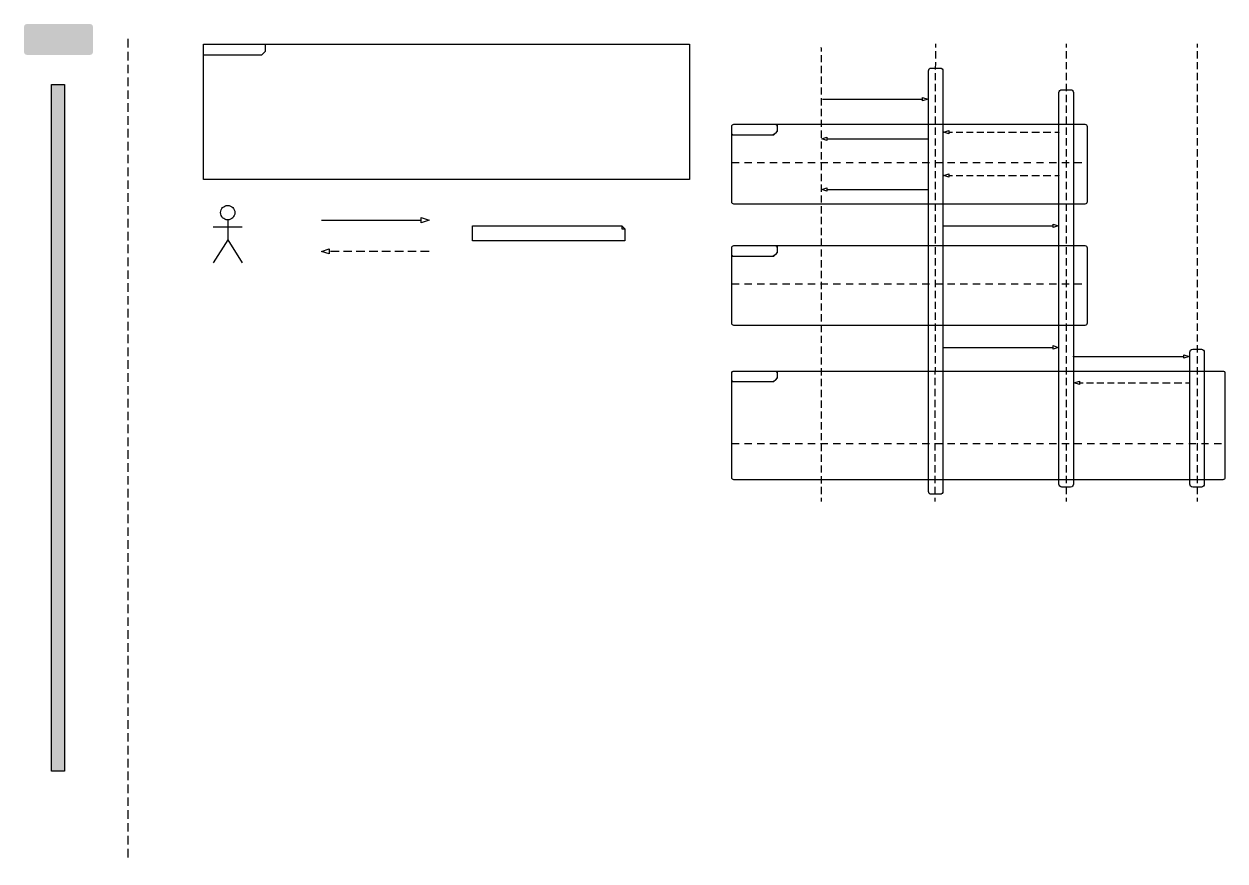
# Model space of a CAD drawing. Extents: x 417 to 2318, y -3 to 697.
# Drawn here: x 1442 to 2318, y 87 to 697 of the extents above; entities that cross this region are included whole.
import ezdxf

# ---------------------------------------------------------------- set-up
doc = ezdxf.new("R2010")
doc.units = 0
doc.header["$MEASUREMENT"] = 0
doc.linetypes.add('HIDDEN2', pattern=[0.1875, 0.125, -0.0625])
doc.layers.add('Layer 1', color=7, linetype='Continuous')

# ---------------------------------------------------------------- blocks, each defined once
blk = doc.blocks.new('1')
at = {"layer": 'Layer 1'}
for p, q in [((1365.82, 577.91), (1720.36, 577.91)), ((1365.82, 479.24), (1365.82, 577.91)), ((1408.15, 569.97), (1365.82, 569.97)), ((1410.79, 572.62), (1408.15, 569.97)), ((1410.79, 577.91), (1410.79, 572.62)), ((1720.36, 577.91), (1720.36, 479.24)), ((1720.36, 479.24), (1365.82, 479.24))]:
    blk.add_line(p, q, dxfattribs=at)
blk = doc.blocks.new('2')
at = {"layer": 'Layer 1'}
for p, q in [((490.10226, 682.991236), (490.875581, 683.629542)), ((490.875581, 683.629542), (491.76322, 684.11158)), ((491.76322, 684.11158), (492.744186, 684.416263)), ((492.744186, 684.416263), (493.79749, 684.52251)), ((493.79749, 684.52251), (494.850033, 684.416372)), ((494.850033, 684.416372), (495.830642, 684.111952)), ((495.830642, 684.111952), (496.718235, 683.630241)), ((496.718235, 683.630241), (497.491726, 682.99223)), ((488.57198, 679.297), (488.678118, 680.349543)), ((488.678227, 678.243696), (488.57198, 679.297)), ((488.678118, 680.349543), (488.982538, 681.330152)), ((488.98291, 677.26273), (488.678227, 678.243696)), ((488.982538, 681.330152), (489.464249, 682.217745)), ((489.464948, 676.375091), (488.98291, 677.26273)), ((489.464249, 682.217745), (490.10226, 682.991236)), ((490.103254, 675.60177), (489.464948, 676.375091)), ((490.876745, 674.963759), (490.103254, 675.60177)), ((491.764338, 674.482048), (490.876745, 674.963759)), ((496.718235, 674.964458), (495.830642, 674.48242)), ((497.491726, 675.602764), (496.718235, 674.964458)), ((497.491726, 682.99223), (498.130032, 682.218909)), ((498.130032, 676.376255), (497.491726, 675.602764)), ((498.130032, 682.218909), (498.61207, 681.33127)), ((498.61207, 677.263848), (498.130032, 676.376255)), ((498.61207, 681.33127), (498.916753, 680.350304)), ((498.916753, 678.244457), (498.61207, 677.263848)), ((498.916753, 680.350304), (499.023, 679.297)), ((499.023, 679.297), (498.916753, 678.244457)), ((499.023, 679.297), (499.023, 679.297)), ((483.21472, 668.84795), (504.381, 668.848)), ((492.744947, 674.177628), (491.764338, 674.482048)), ((493.79749, 674.07149), (492.744947, 674.177628)), ((494.850033, 674.177737), (493.79749, 674.07149)), ((493.798, 674.071), (493.79802, 659.44195)), ((495.830642, 674.48242), (494.850033, 674.177737)), ((493.79802, 659.44195), (483.21472, 642.72035)), ((493.79802, 659.44195), (504.38132, 642.72035))]:
    blk.add_line(p, q, dxfattribs=at)

msp = doc.modelspace()

# ---------------------------------------------------------------- hatches: boundary and pattern name
at = {"linetype": 'Continuous'}
h = msp.add_hatch(color=3, dxfattribs=at)
h.dxf.hatch_style = 1
h.paths.add_polyline_path([(1492.07, 694.89), (1491.91, 695.7), (1491.45, 696.38), (1490.77, 696.84), (1489.96, 697), (1443.9, 697), (1443.09, 696.84), (1442.4, 696.38), (1441.94, 695.69), (1441.78, 694.88), (1441.78, 676.63), (1441.94, 675.82), (1442.4, 675.13), (1443.09, 674.67), (1443.9, 674.51), (1489.96, 674.51), (1490.77, 674.67), (1491.45, 675.13), (1491.91, 675.82), (1492.07, 676.63)])
h = msp.add_hatch(color=2, dxfattribs=at)
h.dxf.hatch_style = 1
h.paths.add_polyline_path([(1461.9, 152.09), (1471.38, 152.09), (1471.38, 652.79), (1461.9, 652.79)])

# ---------------------------------------------------------------- linework, layer by layer
at = {"linetype": 'HIDDEN2', "ltscale": 50}
msp.add_line((1517.43, 686.09), (1517.43, 86.57), dxfattribs=at)
at = {"linetype": 'Continuous'}
msp.add_lwpolyline([(1461.9, 652.79), (1471.38, 652.79), (1471.38, 152.09), (1461.9, 152.09)], close=True, dxfattribs=at)
at = {"layer": 'Layer 1'}
for p, q in [((2023.31, 679.66), (2023.31, 679.79)), ((2023.31, 679.66), (2023.31, 677.03)), ((2106.65, 677.16), (2106.65, 671.86)), ((2106.66, 682.45), (2106.66, 682.59)), ((2106.66, 682.46), (2106.66, 679.81)), ((2202.13, 682.49), (2202.13, 682.62)), ((2202.13, 682.49), (2202.13, 679.85)), ((2202.13, 677.2), (2202.13, 671.9)), ((2297.6, 682.49), (2297.6, 682.62)), ((2297.6, 682.49), (2297.6, 679.85)), ((2297.6, 677.2), (2297.6, 671.9)), ((2023.31, 674.41), (2023.31, 669.16)), ((2023.31, 666.53), (2023.31, 661.28)), ((2106.65, 669.22), (2106.64, 663.92)), ((2202.13, 669.25), (2202.13, 663.96)), ((2297.6, 669.25), (2297.6, 663.96)), ((2023.31, 658.65), (2023.31, 653.4)), ((2101.65, 662.77), (2101.81, 663.58)), ((2101.65, 356.09), (2101.65, 662.77)), ((2101.81, 663.58), (2102.27, 664.27)), ((2102.27, 664.27), (2102.96, 664.73)), ((2102.96, 664.73), (2103.77, 664.89)), ((2103.77, 664.89), (2110.12, 664.89)), ((2106.64, 661.28), (2106.63, 655.98)), ((2110.12, 664.89), (2110.93, 664.73)), ((2110.93, 664.73), (2111.61, 664.27)), ((2111.61, 664.27), (2112.07, 663.58)), ((2112.07, 663.58), (2112.23, 662.77)), ((2112.23, 662.77), (2112.23, 356.1)), ((2202.13, 661.31), (2202.13, 656.01)), ((2297.6, 661.31), (2297.6, 656.01)), ((2023.31, 650.78), (2023.31, 645.52)), ((2106.63, 653.33), (2106.62, 648.04)), ((2197, 647.8), (2197.46, 648.48)), ((2197.46, 648.48), (2198.15, 648.94)), ((2198.15, 648.94), (2198.96, 649.1)), ((2198.96, 649.1), (2205.31, 649.1)), ((2202.13, 653.36), (2202.13, 648.07)), ((2205.31, 649.1), (2206.12, 648.94)), ((2206.12, 648.94), (2206.8, 648.48)), ((2206.8, 648.48), (2207.26, 647.8)), ((2297.6, 653.36), (2297.6, 648.07)), ((2023.31, 642.9), (2023.31, 637.65)), ((2024.34, 642.15), (2024.21, 642.15)), ((2024.34, 642.15), (2097.18, 642.15)), ((2097.31, 640.93), (2097.31, 643.38)), ((2097.31, 643.38), (2101.09, 642.15)), ((2101.09, 642.15), (2097.31, 640.93)), ((2106.62, 645.39), (2106.62, 640.09)), ((2196.84, 646.99), (2197, 647.8)), ((2196.84, 361.38), (2196.84, 646.99)), ((2202.13, 645.42), (2202.13, 640.12)), ((2207.26, 647.8), (2207.42, 646.99)), ((2207.42, 646.99), (2207.42, 361.38)), ((2297.6, 645.42), (2297.6, 640.12)), ((2023.31, 635.03), (2023.31, 629.77)), ((2106.62, 637.45), (2106.61, 632.15)), ((2202.13, 637.48), (2202.13, 632.18)), ((2297.6, 637.48), (2297.6, 632.18)), ((1958.13, 622.26), (1958.25, 622.87)), ((1958.13, 622.26), (1958.25, 622.87)), ((1958.13, 617.5), (1958.13, 622.26)), ((1958.13, 567.23), (1958.13, 622.26)), ((1958.25, 622.87), (1958.6, 623.39)), ((1958.25, 622.87), (1958.6, 623.39)), ((1958.6, 623.39), (1959.11, 623.73)), ((1958.6, 623.39), (1959.11, 623.73)), ((1959.11, 623.73), (1959.72, 623.85)), ((1959.11, 623.73), (1959.72, 623.85)), ((1959.72, 623.85), (1989.62, 623.85)), ((1959.72, 623.85), (2215.84, 623.85)), ((1989.62, 623.85), (1990.23, 623.73)), ((1990.23, 623.73), (1990.74, 623.39)), ((1990.74, 623.39), (1991.09, 622.87)), ((1991.09, 622.87), (1991.21, 622.26)), ((1991.21, 623.85), (1991.21, 618.56)), ((1991.21, 622.26), (1991.21, 620.15)), ((2023.31, 627.14), (2023.31, 621.9)), ((2106.61, 629.5), (2106.6, 624.21)), ((2202.13, 629.53), (2202.13, 624.23)), ((2215.84, 623.85), (2216.46, 623.73)), ((2216.46, 623.73), (2216.96, 623.39)), ((2216.96, 623.39), (2217.3, 622.88)), ((2217.3, 622.88), (2217.43, 622.26)), ((2217.43, 622.26), (2217.42, 567.23)), ((2297.6, 629.53), (2297.6, 624.23)), ((1958.25, 616.89), (1958.13, 617.5)), ((1988.56, 615.91), (1958.13, 615.91)), ((1958.6, 616.38), (1958.25, 616.89)), ((1959.11, 616.03), (1958.6, 616.38)), ((1959.72, 615.91), (1959.11, 616.03)), ((1986.97, 615.91), (1959.72, 615.91)), ((1988.44, 616.21), (1986.97, 615.91)), ((1989.68, 617.04), (1988.44, 616.21)), ((1991.21, 618.56), (1988.56, 615.91)), ((1990.08, 617.44), (1989.68, 617.04)), ((1990.91, 618.68), (1990.08, 617.44)), ((1991.21, 620.15), (1990.91, 618.68)), ((2023.31, 619.27), (2023.31, 614.02)), ((2023.73, 613.27), (2027.51, 614.49)), ((2027.51, 614.49), (2027.51, 612.04)), ((2101.38, 613.13), (2101.38, 613.4)), ((2101.38, 613.4), (2101.52, 613.4)), ((2101.52, 613.4), (2101.52, 613.13)), ((2106.59, 613.62), (2106.58, 608.32)), ((2106.6, 621.56), (2106.59, 616.26)), ((2112.8, 618.03), (2116.57, 619.26)), ((2116.57, 616.8), (2112.8, 618.03)), ((2116.57, 619.26), (2116.57, 616.8)), ((2116.7, 618.03), (2119.22, 618.03)), ((2121.75, 618.03), (2126.79, 618.03)), ((2129.31, 618.03), (2134.36, 618.03)), ((2136.88, 618.03), (2141.92, 618.03)), ((2144.45, 618.03), (2149.49, 618.03)), ((2152.01, 618.03), (2157.34, 618.03)), ((2160.15, 618.03), (2165.75, 618.03)), ((2168.55, 618.03), (2174.15, 618.03)), ((2176.96, 618.03), (2182.56, 618.03)), ((2185.37, 618.03), (2190.97, 618.03)), ((2193.77, 618.03), (2196.58, 618.03)), ((2196.57, 617.9), (2196.57, 618.16)), ((2196.57, 618.16), (2196.71, 618.16)), ((2196.71, 617.9), (2196.57, 617.9)), ((2196.71, 618.16), (2196.71, 617.9)), ((2202.13, 621.59), (2202.13, 616.29)), ((2202.13, 613.64), (2202.13, 608.34)), ((2297.6, 621.59), (2297.6, 616.29)), ((2297.6, 613.64), (2297.6, 608.34)), ((2023.31, 611.39), (2023.31, 606.14)), ((2027.51, 612.04), (2023.73, 613.27)), ((2027.64, 613.27), (2101.38, 613.27)), ((2101.52, 613.13), (2101.38, 613.13)), ((2106.58, 605.67), (2106.57, 600.38)), ((2202.13, 605.7), (2202.13, 600.4)), ((2297.6, 605.7), (2297.6, 600.4)), ((1958.13, 596.07), (1963.43, 596.07)), ((1967.39, 596.07), (1972.69, 596.07)), ((1976.65, 596.07), (1981.95, 596.07)), ((1985.91, 596.07), (1991.21, 596.07)), ((1995.18, 596.07), (2000.47, 596.07)), ((2004.44, 596.07), (2009.73, 596.07)), ((2013.7, 596.07), (2018.99, 596.07)), ((2022.96, 596.07), (2028.25, 596.07)), ((2023.31, 603.52), (2023.31, 598.26)), ((2032.22, 596.07), (2037.51, 596.07)), ((2041.48, 596.07), (2046.77, 596.07)), ((2050.74, 596.07), (2056.03, 596.07)), ((2060, 596.07), (2065.29, 596.07)), ((2069.26, 596.07), (2074.55, 596.07)), ((2078.52, 596.07), (2083.81, 596.07)), ((2087.78, 596.07), (2093.07, 596.07)), ((2097.04, 596.07), (2102.33, 596.07)), ((2106.3, 596.07), (2111.59, 596.07)), ((2106.57, 597.73), (2106.56, 592.43)), ((2115.56, 596.07), (2120.85, 596.07)), ((2124.82, 596.07), (2130.11, 596.07)), ((2134.08, 596.07), (2139.37, 596.07)), ((2143.34, 596.07), (2148.63, 596.07)), ((2152.6, 596.07), (2157.89, 596.07)), ((2161.86, 596.07), (2167.15, 596.07)), ((2171.12, 596.07), (2176.41, 596.07)), ((2180.38, 596.07), (2185.67, 596.07)), ((2189.64, 596.07), (2194.93, 596.07)), ((2198.9, 596.07), (2204.2, 596.07)), ((2202.13, 597.75), (2202.13, 592.45)), ((2208.16, 596.07), (2213.46, 596.07)), ((2297.6, 597.75), (2297.6, 592.45)), ((2023.31, 595.64), (2023.31, 590.39)), ((2023.31, 587.76), (2023.31, 582.51)), ((2106.56, 589.79), (2106.55, 584.49)), ((2112.8, 586.54), (2116.57, 587.77)), ((2116.57, 587.77), (2116.57, 585.32)), ((2202.13, 589.8), (2202.13, 584.51)), ((2297.6, 589.8), (2297.6, 584.51)), ((2023.31, 579.89), (2023.31, 574.63)), ((2106.55, 581.84), (2106.54, 576.54)), ((2116.57, 585.32), (2112.8, 586.54)), ((2116.7, 586.54), (2119.22, 586.54)), ((2121.75, 586.54), (2126.79, 586.54)), ((2129.31, 586.54), (2134.36, 586.54)), ((2136.88, 586.54), (2141.92, 586.54)), ((2144.45, 586.54), (2149.49, 586.54)), ((2152.01, 586.54), (2157.34, 586.54)), ((2160.15, 586.54), (2165.75, 586.54)), ((2168.55, 586.54), (2174.15, 586.54)), ((2176.96, 586.54), (2182.56, 586.54)), ((2185.37, 586.54), (2190.97, 586.54)), ((2193.77, 586.54), (2196.58, 586.54)), ((2196.57, 586.41), (2196.57, 586.68)), ((2196.57, 586.68), (2196.71, 586.68)), ((2196.71, 586.41), (2196.57, 586.41)), ((2196.71, 586.68), (2196.71, 586.41)), ((2202.13, 581.86), (2202.13, 576.56)), ((2297.6, 581.86), (2297.6, 576.56)), ((2023.31, 572.01), (2023.31, 566.76)), ((2023.73, 576.23), (2027.51, 577.45)), ((2027.51, 575), (2023.73, 576.23)), ((2027.51, 577.45), (2027.51, 575)), ((2027.64, 576.23), (2101.38, 576.23)), ((2101.38, 576.09), (2101.38, 576.36)), ((2101.38, 576.36), (2101.52, 576.36)), ((2101.52, 576.09), (2101.38, 576.09)), ((2101.52, 576.36), (2101.52, 576.09)), ((2106.54, 573.9), (2106.53, 568.6)), ((2202.13, 573.92), (2202.13, 568.62)), ((2297.6, 573.92), (2297.6, 568.62)), ((1958.25, 566.62), (1958.13, 567.23)), ((1958.6, 566.11), (1958.25, 566.62)), ((1959.11, 565.76), (1958.6, 566.11)), ((1959.72, 565.64), (1959.11, 565.76)), ((2215.84, 565.64), (1959.72, 565.64)), ((2023.31, 564.14), (2023.31, 558.88)), ((2106.53, 565.95), (2106.52, 560.66)), ((2202.13, 565.97), (2202.13, 560.67)), ((2216.44, 565.76), (2215.84, 565.64)), ((2216.96, 566.11), (2216.44, 565.76)), ((2217.3, 566.62), (2216.96, 566.11)), ((2217.42, 567.23), (2217.3, 566.62)), ((2297.6, 565.97), (2297.6, 560.67)), ((1658.7, 553.95), (1731.65, 553.95)), ((1731.65, 552.11), (1731.65, 555.79)), ((1731.65, 555.79), (1737.31, 553.95)), ((1737.31, 553.95), (1731.65, 552.11)), ((2023.31, 556.26), (2023.31, 551.01)), ((2106.52, 558.01), (2106.52, 552.71)), ((2202.13, 558.03), (2202.13, 552.73)), ((2297.6, 558.03), (2297.6, 552.73)), ((1768.94, 538.84), (1768.95, 549.86)), ((1768.95, 549.86), (1877.86, 549.86)), ((1877.86, 549.86), (1880.07, 547.66)), ((1877.87, 549.74), (1877.87, 547.66)), ((1877.87, 547.66), (1879.94, 547.66)), ((1880.07, 547.66), (1880.07, 538.84)), ((2023.31, 548.38), (2023.31, 543.12)), ((2106.52, 550.07), (2106.51, 544.77)), ((2112.37, 549.63), (2112.37, 549.9)), ((2112.37, 549.9), (2112.5, 549.9)), ((2112.5, 549.63), (2112.37, 549.63)), ((2112.5, 549.9), (2112.5, 549.63)), ((2112.5, 549.77), (2192.37, 549.77)), ((2192.5, 548.54), (2192.5, 551)), ((2192.5, 551), (2196.28, 549.77)), ((2196.28, 549.77), (2192.5, 548.54)), ((2202.13, 550.09), (2202.13, 544.78)), ((2297.6, 550.09), (2297.6, 544.78)), ((1880.07, 538.84), (1768.94, 538.84)), ((1958.25, 534.38), (1958.6, 534.9)), ((1958.25, 534.38), (1958.6, 534.9)), ((1958.6, 534.9), (1959.11, 535.24)), ((1958.6, 534.9), (1959.11, 535.24)), ((1959.11, 535.24), (1959.72, 535.36)), ((1959.11, 535.24), (1959.72, 535.36)), ((1959.72, 535.36), (1989.62, 535.36)), ((1959.72, 535.36), (2215.84, 535.36)), ((1989.62, 535.36), (1990.23, 535.24)), ((1990.23, 535.24), (1990.74, 534.9)), ((1990.74, 534.9), (1991.09, 534.38)), ((1991.21, 535.36), (1991.21, 530.07)), ((2023.31, 540.5), (2023.31, 535.25)), ((2106.5, 542.12), (2106.5, 536.82)), ((2202.13, 542.14), (2202.13, 536.84)), ((2215.84, 535.36), (2216.46, 535.24)), ((2216.46, 535.24), (2216.96, 534.9)), ((2216.96, 534.9), (2217.3, 534.39)), ((2297.6, 542.14), (2297.6, 536.84)), ((1658.7, 531.14), (1664.37, 532.98)), ((1664.37, 529.3), (1658.7, 531.14)), ((1664.37, 532.98), (1664.37, 529.3)), ((1958.13, 533.78), (1958.25, 534.38)), ((1958.13, 533.78), (1958.25, 534.38)), ((1958.13, 529.01), (1958.13, 533.78)), ((1958.13, 478.74), (1958.13, 533.78)), ((1958.25, 528.41), (1958.13, 529.01)), ((1988.56, 527.43), (1958.13, 527.43)), ((1958.6, 527.89), (1958.25, 528.41)), ((1959.11, 527.55), (1958.6, 527.89)), ((1959.72, 527.43), (1959.11, 527.55)), ((1986.97, 527.43), (1959.72, 527.43)), ((1988.44, 527.72), (1986.97, 527.43)), ((1989.68, 528.55), (1988.44, 527.72)), ((1991.21, 530.07), (1988.56, 527.43)), ((1990.08, 528.95), (1989.68, 528.55)), ((1990.92, 530.19), (1990.08, 528.95)), ((1991.21, 531.66), (1990.92, 530.19)), ((1991.09, 534.38), (1991.21, 533.78)), ((1991.21, 533.78), (1991.21, 531.66)), ((2023.31, 532.62), (2023.31, 527.37)), ((2106.49, 526.23), (2106.48, 520.94)), ((2106.5, 534.18), (2106.49, 528.88)), ((2202.13, 534.19), (2202.13, 528.9)), ((2202.13, 526.25), (2202.13, 520.95)), ((2217.3, 534.39), (2217.43, 533.78)), ((2217.43, 533.78), (2217.42, 478.74)), ((2297.6, 534.19), (2297.6, 528.9)), ((2297.6, 526.25), (2297.6, 520.95)), ((2023.31, 524.75), (2023.31, 519.49)), ((2106.48, 518.29), (2106.47, 512.99)), ((2202.13, 518.31), (2202.13, 513.01)), ((2297.6, 518.31), (2297.6, 513.01)), ((2023.31, 516.87), (2023.31, 511.62)), ((2023.31, 508.99), (2023.31, 503.74)), ((2106.47, 510.35), (2106.46, 505.05)), ((2202.13, 510.36), (2202.13, 505.06)), ((2297.6, 510.36), (2297.6, 505.06)), ((1958.13, 507.58), (1963.43, 507.58)), ((1967.39, 507.58), (1972.69, 507.58)), ((1976.65, 507.58), (1981.95, 507.58)), ((1985.91, 507.58), (1991.21, 507.58)), ((1995.18, 507.58), (2000.47, 507.58)), ((2004.44, 507.58), (2009.73, 507.58)), ((2013.7, 507.58), (2018.99, 507.58)), ((2022.96, 507.58), (2028.25, 507.58)), ((2023.31, 501.11), (2023.31, 495.86)), ((2032.22, 507.58), (2037.51, 507.58)), ((2041.48, 507.58), (2046.77, 507.58)), ((2050.74, 507.58), (2056.03, 507.58)), ((2060, 507.58), (2065.29, 507.58)), ((2069.26, 507.58), (2074.55, 507.58)), ((2078.52, 507.58), (2083.81, 507.58)), ((2087.78, 507.58), (2093.07, 507.58)), ((2097.04, 507.58), (2102.33, 507.58)), ((2106.3, 507.58), (2111.59, 507.58)), ((2106.46, 502.4), (2106.46, 497.1)), ((2115.56, 507.58), (2120.85, 507.58)), ((2124.82, 507.58), (2130.11, 507.58)), ((2134.08, 507.58), (2139.37, 507.58)), ((2143.34, 507.58), (2148.63, 507.58)), ((2152.6, 507.58), (2157.89, 507.58)), ((2161.86, 507.58), (2167.15, 507.58)), ((2171.12, 507.58), (2176.41, 507.58)), ((2180.38, 507.58), (2185.67, 507.58)), ((2189.64, 507.58), (2194.93, 507.58)), ((2198.9, 507.58), (2204.2, 507.58)), ((2202.13, 502.42), (2202.13, 497.12)), ((2208.16, 507.58), (2213.46, 507.58)), ((2297.6, 502.42), (2297.6, 497.12)), ((2023.31, 493.24), (2023.31, 487.99)), ((2106.46, 494.46), (2106.45, 489.16)), ((2202.13, 494.47), (2202.13, 489.17)), ((2297.6, 494.47), (2297.6, 489.17)), ((2023.31, 485.36), (2023.31, 480.11)), ((2106.45, 486.52), (2106.44, 481.22)), ((2202.13, 486.53), (2202.13, 481.23)), ((2297.6, 486.53), (2297.6, 481.23)), ((1958.25, 478.13), (1958.13, 478.74)), ((1958.6, 477.62), (1958.25, 478.13)), ((1959.11, 477.28), (1958.6, 477.62)), ((1959.72, 477.15), (1959.11, 477.28)), ((2215.84, 477.16), (1959.72, 477.15)), ((2023.31, 477.49), (2023.31, 472.23)), ((2106.44, 478.57), (2106.43, 473.28)), ((2202.13, 478.58), (2202.13, 473.28)), ((2216.44, 477.28), (2215.84, 477.16)), ((2216.96, 477.62), (2216.44, 477.28)), ((2217.3, 478.14), (2216.96, 477.62)), ((2217.42, 478.74), (2217.3, 478.14)), ((2297.6, 478.58), (2297.6, 473.28)), ((2023.31, 469.61), (2023.31, 464.36)), ((2106.43, 470.63), (2106.42, 465.33)), ((2202.13, 470.63), (2202.13, 465.34)), ((2297.6, 470.63), (2297.6, 465.34)), ((2023.31, 461.73), (2023.31, 456.48)), ((2106.42, 462.69), (2106.42, 457.39)), ((2112.37, 461.06), (2112.37, 461.32)), ((2112.37, 461.32), (2112.5, 461.32)), ((2112.5, 461.06), (2112.37, 461.06)), ((2112.5, 461.32), (2112.5, 461.06)), ((2112.5, 461.19), (2192.37, 461.19)), ((2192.5, 459.96), (2192.5, 462.42)), ((2192.5, 462.42), (2196.28, 461.19)), ((2196.28, 461.19), (2192.5, 459.96)), ((2202.13, 462.69), (2202.13, 457.39)), ((2287.97, 453.29), (2287.97, 455.75)), ((2287.97, 455.75), (2291.75, 454.52)), ((2292.31, 457.69), (2292.47, 458.5)), ((2292.31, 361.38), (2292.31, 457.69)), ((2292.47, 458.5), (2292.93, 459.19)), ((2292.93, 459.19), (2293.61, 459.65)), ((2293.61, 459.65), (2294.42, 459.81)), ((2294.42, 459.81), (2300.77, 459.81)), ((2297.6, 462.69), (2297.6, 457.39)), ((2300.77, 459.81), (2301.58, 459.65)), ((2301.58, 459.65), (2302.27, 459.19)), ((2302.27, 459.19), (2302.73, 458.5)), ((2302.73, 458.5), (2302.89, 457.69)), ((2302.89, 457.69), (2302.89, 361.38)), ((2023.31, 453.85), (2023.31, 448.6)), ((2106.42, 454.74), (2106.41, 449.45)), ((2202.13, 454.75), (2202.13, 449.45)), ((2207.56, 454.38), (2207.56, 454.65)), ((2207.56, 454.65), (2207.69, 454.65)), ((2207.69, 454.38), (2207.56, 454.38)), ((2207.69, 454.65), (2207.69, 454.38)), ((2207.69, 454.52), (2287.84, 454.52)), ((2291.75, 454.52), (2287.97, 453.29)), ((2297.6, 454.75), (2297.6, 449.45)), ((1958.13, 442.35), (1958.25, 442.95)), ((1958.13, 442.35), (1958.25, 442.95)), ((1958.13, 437.58), (1958.13, 442.35)), ((1958.13, 366.15), (1958.13, 442.35)), ((1958.25, 442.95), (1958.6, 443.47)), ((1958.25, 442.95), (1958.6, 443.47)), ((1958.6, 443.47), (1959.11, 443.81)), ((1958.6, 443.47), (1959.11, 443.81)), ((1959.11, 443.81), (1959.72, 443.93)), ((1959.11, 443.81), (1959.72, 443.93)), ((1959.72, 443.93), (1989.62, 443.93)), ((1959.72, 443.93), (2316.38, 443.93)), ((1991.21, 438.64), (1988.56, 436)), ((1989.62, 443.93), (1990.23, 443.81)), ((1990.91, 438.76), (1990.08, 437.52)), ((1990.23, 443.81), (1990.74, 443.47)), ((1990.74, 443.47), (1991.09, 442.95)), ((1991.21, 440.23), (1990.91, 438.76)), ((1991.09, 442.95), (1991.21, 442.35)), ((1991.21, 443.93), (1991.21, 438.64)), ((1991.21, 442.35), (1991.21, 440.23)), ((2023.31, 445.97), (2023.31, 440.73)), ((2023.31, 438.1), (2023.31, 432.85)), ((2106.4, 438.86), (2106.39, 433.56)), ((2106.41, 446.8), (2106.4, 441.5)), ((2202.13, 446.8), (2202.13, 441.5)), ((2202.13, 438.86), (2202.13, 433.56)), ((2297.6, 446.8), (2297.6, 441.5)), ((2297.6, 438.86), (2297.6, 433.56)), ((2316.38, 443.93), (2317, 443.81)), ((2317, 443.81), (2317.5, 443.47)), ((2317.5, 443.47), (2317.84, 442.96)), ((2317.84, 442.96), (2317.97, 442.35)), ((2317.97, 442.35), (2317.97, 366.15)), ((1958.25, 436.98), (1958.13, 437.58)), ((1988.56, 436), (1958.13, 436)), ((1958.6, 436.46), (1958.25, 436.98)), ((1959.11, 436.12), (1958.6, 436.46)), ((1959.72, 436), (1959.11, 436.12)), ((1986.97, 436), (1959.72, 436)), ((1988.44, 436.29), (1986.97, 436)), ((1989.68, 437.12), (1988.44, 436.29)), ((1990.08, 437.52), (1989.68, 437.12)), ((2023.31, 430.22), (2023.31, 424.97)), ((2106.39, 430.91), (2106.38, 425.61)), ((2202.13, 430.91), (2202.13, 425.62)), ((2207.98, 435.39), (2211.75, 436.62)), ((2211.75, 434.16), (2207.98, 435.39)), ((2211.75, 436.62), (2211.75, 434.16)), ((2211.89, 435.39), (2214.42, 435.39)), ((2216.95, 435.39), (2222.02, 435.39)), ((2224.55, 435.39), (2229.61, 435.39)), ((2232.14, 435.39), (2237.21, 435.39)), ((2239.74, 435.39), (2244.8, 435.39)), ((2247.34, 435.39), (2252.68, 435.39)), ((2255.49, 435.39), (2261.12, 435.39)), ((2263.93, 435.39), (2269.55, 435.39)), ((2272.36, 435.39), (2277.98, 435.39)), ((2280.8, 435.39), (2286.42, 435.39)), ((2289.23, 435.39), (2292.04, 435.39)), ((2292.04, 435.26), (2292.04, 435.52)), ((2292.04, 435.52), (2292.17, 435.52)), ((2292.17, 435.26), (2292.04, 435.26)), ((2292.17, 435.52), (2292.17, 435.26)), ((2297.6, 430.91), (2297.6, 425.62)), ((2023.31, 422.35), (2023.31, 417.1)), ((2106.38, 422.97), (2106.38, 417.67)), ((2202.13, 422.97), (2202.13, 417.67)), ((2297.6, 422.97), (2297.6, 417.67)), ((2023.31, 414.47), (2023.31, 409.22)), ((2106.38, 415.02), (2106.37, 409.73)), ((2202.13, 415.03), (2202.13, 409.73)), ((2297.6, 415.03), (2297.6, 409.73)), ((2023.31, 406.59), (2023.31, 401.34)), ((2106.37, 407.08), (2106.36, 401.78)), ((2202.13, 407.08), (2202.13, 401.78)), ((2297.6, 407.08), (2297.6, 401.78)), ((2023.31, 398.71), (2023.31, 393.46)), ((2106.36, 399.14), (2106.36, 393.84)), ((2202.13, 399.14), (2202.13, 393.84)), ((2297.6, 399.14), (2297.6, 393.84)), ((1958.13, 391.02), (1963.43, 391.02)), ((1967.39, 391.02), (1972.69, 391.02)), ((1976.65, 391.02), (1981.95, 391.02)), ((1985.91, 391.02), (1991.21, 391.02)), ((1995.18, 391.02), (2000.47, 391.02)), ((2004.44, 391.02), (2009.73, 391.02)), ((2013.7, 391.02), (2018.99, 391.02)), ((2022.96, 391.02), (2028.25, 391.02)), ((2023.31, 390.84), (2023.31, 385.58)), ((2032.22, 391.02), (2037.51, 391.02)), ((2041.48, 391.02), (2046.77, 391.02)), ((2050.74, 391.02), (2056.03, 391.02)), ((2060, 391.02), (2065.29, 391.02)), ((2069.26, 391.02), (2074.55, 391.02)), ((2078.52, 391.02), (2083.81, 391.02)), ((2087.78, 391.02), (2093.07, 391.02)), ((2097.04, 391.02), (2102.33, 391.02)), ((2106.3, 391.02), (2111.59, 391.02)), ((2106.36, 391.19), (2106.35, 385.89)), ((2115.56, 391.02), (2120.85, 391.02)), ((2124.82, 391.02), (2130.11, 391.02)), ((2134.08, 391.02), (2139.37, 391.02)), ((2143.34, 391.02), (2148.63, 391.02)), ((2152.6, 391.02), (2157.89, 391.02)), ((2161.86, 391.02), (2167.15, 391.02)), ((2171.12, 391.02), (2176.41, 391.02)), ((2180.38, 391.02), (2185.67, 391.02)), ((2189.64, 391.02), (2194.93, 391.02)), ((2198.9, 391.02), (2204.2, 391.02)), ((2202.13, 391.19), (2202.13, 385.89)), ((2208.16, 391.02), (2213.46, 391.02)), ((2217.42, 391.02), (2222.72, 391.02)), ((2226.69, 391.02), (2231.98, 391.02)), ((2235.95, 391.02), (2241.24, 391.02)), ((2245.21, 391.02), (2250.5, 391.02)), ((2254.47, 391.02), (2259.76, 391.02)), ((2263.73, 391.02), (2269.02, 391.02)), ((2272.99, 391.02), (2278.28, 391.02)), ((2282.25, 391.02), (2287.54, 391.02)), ((2291.51, 391.02), (2296.8, 391.02)), ((2297.6, 391.19), (2297.6, 385.89)), ((2300.77, 391.02), (2306.06, 391.02)), ((2310.03, 391.02), (2315.32, 391.02)), ((2023.31, 382.96), (2023.31, 377.71)), ((2106.35, 383.25), (2106.34, 377.95)), ((2202.13, 383.24), (2202.13, 377.94)), ((2297.6, 383.24), (2297.6, 377.94)), ((2023.31, 375.08), (2023.31, 369.83)), ((2106.34, 375.3), (2106.33, 370.01)), ((2202.13, 375.3), (2202.13, 370)), ((2297.6, 375.3), (2297.6, 370)), ((1958.25, 365.54), (1958.13, 366.15)), ((1958.6, 365.02), (1958.25, 365.54)), ((1959.11, 364.68), (1958.6, 365.02)), ((1959.72, 364.56), (1959.11, 364.68)), ((2316.38, 364.56), (1959.72, 364.56)), ((2023.31, 367.2), (2023.31, 361.95)), ((2023.31, 359.33), (2023.31, 354.08)), ((2106.32, 359.42), (2106.31, 354.12)), ((2106.33, 367.36), (2106.32, 362.06)), ((2197, 360.57), (2196.84, 361.38)), ((2197.46, 359.89), (2197, 360.57)), ((2198.15, 359.43), (2197.46, 359.89)), ((2198.96, 359.27), (2198.15, 359.43)), ((2205.31, 359.27), (2198.96, 359.27)), ((2202.13, 367.36), (2202.13, 362.06)), ((2202.13, 359.41), (2202.13, 354.11)), ((2206.12, 359.43), (2205.31, 359.27)), ((2206.8, 359.89), (2206.12, 359.43)), ((2207.26, 360.57), (2206.8, 359.89)), ((2207.42, 361.38), (2207.26, 360.57)), ((2292.47, 360.57), (2292.31, 361.38)), ((2292.93, 359.89), (2292.47, 360.57)), ((2293.61, 359.43), (2292.93, 359.89)), ((2294.42, 359.27), (2293.61, 359.43)), ((2300.77, 359.27), (2294.42, 359.27)), ((2297.6, 367.36), (2297.6, 362.06)), ((2297.6, 359.41), (2297.6, 354.11)), ((2301.58, 359.43), (2300.77, 359.27)), ((2302.27, 359.89), (2301.58, 359.43)), ((2302.73, 360.57), (2302.27, 359.89)), ((2302.89, 361.38), (2302.73, 360.57)), ((2317, 364.68), (2316.38, 364.56)), ((2317.5, 365.02), (2317, 364.68)), ((2317.84, 365.53), (2317.5, 365.02)), ((2317.97, 366.15), (2317.84, 365.53)), ((2023.31, 351.46), (2023.31, 348.83)), ((2101.81, 355.28), (2101.65, 356.09)), ((2102.27, 354.6), (2101.81, 355.28)), ((2102.96, 354.14), (2102.27, 354.6)), ((2103.77, 353.98), (2102.96, 354.14)), ((2110.12, 353.98), (2103.77, 353.98)), ((2106.31, 351.47), (2106.3, 348.82)), ((2110.93, 354.14), (2110.12, 353.98)), ((2111.61, 354.6), (2110.93, 354.14)), ((2112.07, 355.28), (2111.61, 354.6)), ((2112.23, 356.1), (2112.07, 355.28)), ((2202.13, 351.47), (2202.13, 348.82)), ((2297.6, 351.47), (2297.6, 348.82)), ((2023.31, 348.82), (2023.31, 348.68)), ((2106.3, 348.82), (2106.3, 348.68)), ((2202.13, 348.82), (2202.13, 348.68)), ((2297.6, 348.82), (2297.6, 348.68))]:
    msp.add_line(p, q, dxfattribs=at)
at = {"layer": 'Layer 1', "linetype": 'HIDDEN2', "ltscale": 50}
msp.add_line((1737.31, 531.14), (1664.37, 531.14), dxfattribs=at)

# ---------------------------------------------------------------- block references
at = {"linetype": 'Continuous'}
for name, p in [('1', (206.9, 104.3)), ('2', (1096.59, -119.87))]:
    msp.add_blockref(name, p, dxfattribs=at)

doc.saveas('drawing.dxf')
